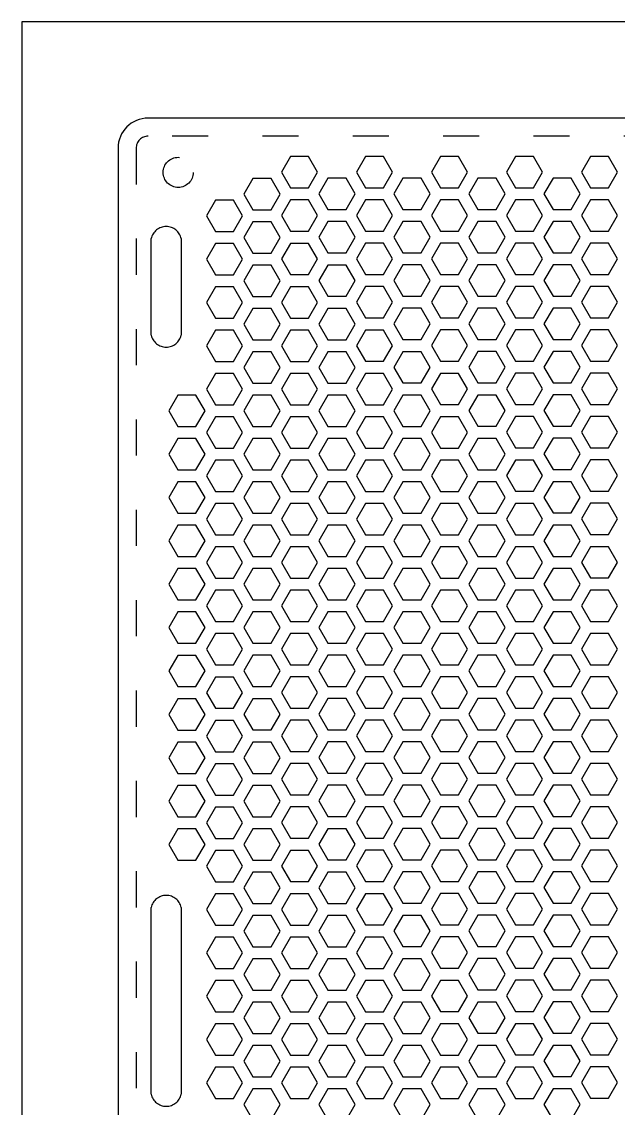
# Model space of a CAD drawing. Header units: millimetres. Extents: x 8 to 146, y 5 to 43.
# Drawn here: x 7.84 to 17.75, y 22.99 to 41.02 of the extents above; entities that cross this region are included whole.
import ezdxf

# ---------------------------------------------------------------- set-up
doc = ezdxf.new("R2010")
doc.units = ezdxf.units.MM
doc.header["$MEASUREMENT"] = 0
doc.linetypes.add('ACAD_ISO03W100', pattern=[30, 12, -18])
doc.layers.add('schita', color=2, linetype='Continuous')
doc.layers.add('spate', color=131, linetype='ACAD_ISO03W100')

msp = doc.modelspace()

# ---------------------------------------------------------------- linework, layer by layer
at = {"layer": 'schita', "ltscale": 0.05}
msp.add_lwpolyline([(28.04109, 5.01891), (28.04109, 41.01891), (7.84109, 41.01891), (7.84109, 5.01891)], close=True, dxfattribs=at)
msp.add_lwpolyline([(26.44109, 9.51891), (26.44109, 38.91891, 0.41421356), (25.94109, 39.41891), (9.94109, 39.41891, 0.41421356), (9.44109, 38.91891), (9.44109, 9.51891, 0.41421356), (9.94109, 9.01891), (25.94109, 9.01891, 0.41421356)], format="xyb", close=True, dxfattribs=at)
at = {"layer": 'spate', "ltscale": 0.05}
msp.add_lwpolyline([(26.14109, 9.51891), (26.14109, 38.91891, 0.41421356), (25.94109, 39.11891), (9.94109, 39.11891, 0.41421356), (9.74109, 38.91891), (9.74109, 9.51891, 0.41421356), (9.94109, 9.31891), (25.94109, 9.31891, 0.41421356)], format="xyb", close=True, dxfattribs=at)
for points in [[(12.30488, 38.2605), (12.60488, 38.2605), (12.75488, 38.52031), (12.60488, 38.78012), (12.30488, 38.78012), (12.15488, 38.52031)], [(13.55102, 38.26115), (13.85102, 38.26115), (14.00102, 38.52096), (13.85102, 38.78077), (13.55102, 38.78077), (13.40102, 38.52096)], [(14.79715, 38.2618), (15.09715, 38.2618), (15.24715, 38.52161), (15.09715, 38.78142), (14.79715, 38.78142), (14.64715, 38.52161)], [(16.04328, 38.26245), (16.34328, 38.26245), (16.49328, 38.52226), (16.34328, 38.78207), (16.04328, 38.78207), (15.89328, 38.52226)], [(17.28941, 38.2631), (17.58941, 38.2631), (17.73941, 38.52291), (17.58941, 38.78272), (17.28941, 38.78272), (17.13941, 38.52291)], [(11.68275, 37.89919), (11.98275, 37.89919), (12.13275, 38.15899), (11.98275, 38.4188), (11.68275, 38.4188), (11.53275, 38.15899)], [(12.92814, 37.90078), (13.22814, 37.90078), (13.37814, 38.16059), (13.22814, 38.4204), (12.92814, 38.4204), (12.77814, 38.16059)], [(14.17427, 37.90143), (14.47427, 37.90143), (14.62427, 38.16124), (14.47427, 38.42105), (14.17427, 38.42105), (14.02427, 38.16124)], [(15.4204, 37.90208), (15.7204, 37.90208), (15.8704, 38.16189), (15.7204, 38.4217), (15.4204, 38.4217), (15.2704, 38.16189)], [(16.66653, 37.90273), (16.96653, 37.90273), (17.11653, 38.16254), (16.96653, 38.42235), (16.66653, 38.42235), (16.51653, 38.16254)], [(11.0595, 37.53929), (11.3595, 37.53929), (11.5095, 37.7991), (11.3595, 38.05891), (11.0595, 38.05891), (10.9095, 37.7991)], [(12.30488, 37.54089), (12.60488, 37.54089), (12.75488, 37.80069), (12.60488, 38.0605), (12.30488, 38.0605), (12.15488, 37.80069)], [(13.55102, 37.54154), (13.85102, 37.54154), (14.00102, 37.80134), (13.85102, 38.06115), (13.55102, 38.06115), (13.40102, 37.80134)], [(14.79715, 37.54219), (15.09715, 37.54219), (15.24715, 37.80199), (15.09715, 38.0618), (14.79715, 38.0618), (14.64715, 37.80199)], [(16.04328, 37.54284), (16.34328, 37.54284), (16.49328, 37.80264), (16.34328, 38.06245), (16.04328, 38.06245), (15.89328, 37.80264)], [(17.28941, 37.54349), (17.58941, 37.54349), (17.73941, 37.80329), (17.58941, 38.0631), (17.28941, 38.0631), (17.13941, 37.80329)], [(11.68275, 37.17957), (11.98275, 37.17957), (12.13275, 37.43938), (11.98275, 37.69919), (11.68275, 37.69919), (11.53275, 37.43938)], [(12.92814, 37.18117), (13.22814, 37.18117), (13.37814, 37.44097), (13.22814, 37.70078), (12.92814, 37.70078), (12.77814, 37.44097)], [(14.17427, 37.18182), (14.47427, 37.18182), (14.62427, 37.44162), (14.47427, 37.70143), (14.17427, 37.70143), (14.02427, 37.44162)], [(15.4204, 37.18247), (15.7204, 37.18247), (15.8704, 37.44228), (15.7204, 37.70208), (15.4204, 37.70208), (15.2704, 37.44228)], [(16.66653, 37.18312), (16.96653, 37.18312), (17.11653, 37.44293), (16.96653, 37.70273), (16.66653, 37.70273), (16.51653, 37.44293)], [(11.0595, 36.81968), (11.3595, 36.81968), (11.5095, 37.07948), (11.3595, 37.33929), (11.0595, 37.33929), (10.9095, 37.07948)], [(12.30488, 36.82127), (12.60488, 36.82127), (12.75488, 37.08108), (12.60488, 37.34089), (12.30488, 37.34089), (12.15488, 37.08108)], [(13.55102, 36.82192), (13.85102, 36.82192), (14.00102, 37.08173), (13.85102, 37.34154), (13.55102, 37.34154), (13.40102, 37.08173)], [(14.79715, 36.82257), (15.09715, 36.82257), (15.24715, 37.08238), (15.09715, 37.34219), (14.79715, 37.34219), (14.64715, 37.08238)], [(16.04328, 36.82322), (16.34328, 36.82322), (16.49328, 37.08303), (16.34328, 37.34284), (16.04328, 37.34284), (15.89328, 37.08303)], [(17.28941, 36.82387), (17.58941, 36.82387), (17.73941, 37.08368), (17.58941, 37.34349), (17.28941, 37.34349), (17.13941, 37.08368)], [(11.68275, 36.45996), (11.98275, 36.45996), (12.13275, 36.71976), (11.98275, 36.97957), (11.68275, 36.97957), (11.53275, 36.71976)], [(12.92814, 36.46155), (13.22814, 36.46155), (13.37814, 36.72136), (13.22814, 36.98117), (12.92814, 36.98117), (12.77814, 36.72136)], [(14.17427, 36.4622), (14.47427, 36.4622), (14.62427, 36.72201), (14.47427, 36.98182), (14.17427, 36.98182), (14.02427, 36.72201)], [(15.4204, 36.46285), (15.7204, 36.46285), (15.8704, 36.72266), (15.7204, 36.98247), (15.4204, 36.98247), (15.2704, 36.72266)], [(16.66653, 36.4635), (16.96653, 36.4635), (17.11653, 36.72331), (16.96653, 36.98312), (16.66653, 36.98312), (16.51653, 36.72331)], [(11.0595, 36.10006), (11.3595, 36.10006), (11.5095, 36.35987), (11.3595, 36.61968), (11.0595, 36.61968), (10.9095, 36.35987)], [(12.30488, 36.10166), (12.60488, 36.10166), (12.75488, 36.36146), (12.60488, 36.62127), (12.30488, 36.62127), (12.15488, 36.36146)], [(13.55102, 36.10231), (13.85102, 36.10231), (14.00102, 36.36211), (13.85102, 36.62192), (13.55102, 36.62192), (13.40102, 36.36211)], [(14.79715, 36.10296), (15.09715, 36.10296), (15.24715, 36.36276), (15.09715, 36.62257), (14.79715, 36.62257), (14.64715, 36.36276)], [(16.04328, 36.10361), (16.34328, 36.10361), (16.49328, 36.36341), (16.34328, 36.62322), (16.04328, 36.62322), (15.89328, 36.36341)], [(17.28941, 36.10426), (17.58941, 36.10426), (17.73941, 36.36406), (17.58941, 36.62387), (17.28941, 36.62387), (17.13941, 36.36406)], [(11.68275, 35.74034), (11.98275, 35.74034), (12.13275, 36.00015), (11.98275, 36.25996), (11.68275, 36.25996), (11.53275, 36.00015)], [(12.92814, 35.74194), (13.22814, 35.74194), (13.37814, 36.00174), (13.22814, 36.26155), (12.92814, 36.26155), (12.77814, 36.00174)], [(14.17427, 35.74259), (14.47427, 35.74259), (14.62427, 36.00239), (14.47427, 36.2622), (14.17427, 36.2622), (14.02427, 36.00239)], [(15.4204, 35.74324), (15.7204, 35.74324), (15.8704, 36.00304), (15.7204, 36.26285), (15.4204, 36.26285), (15.2704, 36.00304)], [(16.66653, 35.74389), (16.96653, 35.74389), (17.11653, 36.0037), (16.96653, 36.2635), (16.66653, 36.2635), (16.51653, 36.0037)], [(11.0595, 35.38044), (11.3595, 35.38044), (11.5095, 35.64025), (11.3595, 35.90006), (11.0595, 35.90006), (10.9095, 35.64025)], [(12.30488, 35.38204), (12.60488, 35.38204), (12.75488, 35.64185), (12.60488, 35.90166), (12.30488, 35.90166), (12.15488, 35.64185)], [(13.55102, 35.38269), (13.85102, 35.38269), (14.00102, 35.6425), (13.85102, 35.90231), (13.55102, 35.90231), (13.40102, 35.6425)], [(14.79715, 35.38334), (15.09715, 35.38334), (15.24715, 35.64315), (15.09715, 35.90296), (14.79715, 35.90296), (14.64715, 35.64315)], [(16.04328, 35.38399), (16.34328, 35.38399), (16.49328, 35.6438), (16.34328, 35.90361), (16.04328, 35.90361), (15.89328, 35.6438)], [(17.28941, 35.38464), (17.58941, 35.38464), (17.73941, 35.64445), (17.58941, 35.90426), (17.28941, 35.90426), (17.13941, 35.64445)], [(11.68275, 35.02073), (11.98275, 35.02073), (12.13275, 35.28053), (11.98275, 35.54034), (11.68275, 35.54034), (11.53275, 35.28053)], [(12.92814, 35.02232), (13.22814, 35.02232), (13.37814, 35.28213), (13.22814, 35.54194), (12.92814, 35.54194), (12.77814, 35.28213)], [(14.17427, 35.02297), (14.47427, 35.02297), (14.62427, 35.28278), (14.47427, 35.54259), (14.17427, 35.54259), (14.02427, 35.28278)], [(15.4204, 35.02362), (15.7204, 35.02362), (15.8704, 35.28343), (15.7204, 35.54324), (15.4204, 35.54324), (15.2704, 35.28343)], [(16.66653, 35.02427), (16.96653, 35.02427), (17.11653, 35.28408), (16.96653, 35.54389), (16.66653, 35.54389), (16.51653, 35.28408)], [(11.0595, 34.66083), (11.3595, 34.66083), (11.5095, 34.92064), (11.3595, 35.18044), (11.0595, 35.18044), (10.9095, 34.92064)], [(12.30488, 34.66242), (12.60488, 34.66242), (12.75488, 34.92223), (12.60488, 35.18204), (12.30488, 35.18204), (12.15488, 34.92223)], [(13.55102, 34.66308), (13.85102, 34.66308), (14.00102, 34.92288), (13.85102, 35.18269), (13.55102, 35.18269), (13.40102, 34.92288)], [(14.79715, 34.66373), (15.09715, 34.66373), (15.24715, 34.92353), (15.09715, 35.18334), (14.79715, 35.18334), (14.64715, 34.92353)], [(16.04328, 34.66438), (16.34328, 34.66438), (16.49328, 34.92418), (16.34328, 35.18399), (16.04328, 35.18399), (15.89328, 34.92418)], [(17.28941, 34.66503), (17.58941, 34.66503), (17.73941, 34.92483), (17.58941, 35.18464), (17.28941, 35.18464), (17.13941, 34.92483)], [(10.43625, 34.30093), (10.73625, 34.30093), (10.88625, 34.56074), (10.73625, 34.82055), (10.43625, 34.82055), (10.28625, 34.56074)], [(11.68275, 34.30111), (11.98275, 34.30111), (12.13275, 34.56092), (11.98275, 34.82073), (11.68275, 34.82073), (11.53275, 34.56092)], [(12.92814, 34.30271), (13.22814, 34.30271), (13.37814, 34.56251), (13.22814, 34.82232), (12.92814, 34.82232), (12.77814, 34.56251)], [(14.17427, 34.30336), (14.47427, 34.30336), (14.62427, 34.56316), (14.47427, 34.82297), (14.17427, 34.82297), (14.02427, 34.56316)], [(15.4204, 34.30401), (15.7204, 34.30401), (15.8704, 34.56381), (15.7204, 34.82362), (15.4204, 34.82362), (15.2704, 34.56381)], [(16.66653, 34.30466), (16.96653, 34.30466), (17.11653, 34.56446), (16.96653, 34.82427), (16.66653, 34.82427), (16.51653, 34.56446)], [(11.0595, 33.94121), (11.3595, 33.94121), (11.5095, 34.20102), (11.3595, 34.46083), (11.0595, 34.46083), (10.9095, 34.20102)], [(12.30488, 33.94281), (12.60488, 33.94281), (12.75488, 34.20262), (12.60488, 34.46242), (12.30488, 34.46242), (12.15488, 34.20262)], [(13.55102, 33.94346), (13.85102, 33.94346), (14.00102, 34.20327), (13.85102, 34.46308), (13.55102, 34.46308), (13.40102, 34.20327)], [(14.79715, 33.94411), (15.09715, 33.94411), (15.24715, 34.20392), (15.09715, 34.46373), (14.79715, 34.46373), (14.64715, 34.20392)], [(16.04328, 33.94476), (16.34328, 33.94476), (16.49328, 34.20457), (16.34328, 34.46438), (16.04328, 34.46438), (15.89328, 34.20457)], [(17.28941, 33.94541), (17.58941, 33.94541), (17.73941, 34.20522), (17.58941, 34.46503), (17.28941, 34.46503), (17.13941, 34.20522)], [(10.43625, 33.58132), (10.73625, 33.58132), (10.88625, 33.84113), (10.73625, 34.10093), (10.43625, 34.10093), (10.28625, 33.84113)], [(11.68275, 33.5815), (11.98275, 33.5815), (12.13275, 33.8413), (11.98275, 34.10111), (11.68275, 34.10111), (11.53275, 33.8413)], [(12.92814, 33.58309), (13.22814, 33.58309), (13.37814, 33.8429), (13.22814, 34.10271), (12.92814, 34.10271), (12.77814, 33.8429)], [(14.17427, 33.58374), (14.47427, 33.58374), (14.62427, 33.84355), (14.47427, 34.10336), (14.17427, 34.10336), (14.02427, 33.84355)], [(15.4204, 33.58439), (15.7204, 33.58439), (15.8704, 33.8442), (15.7204, 34.10401), (15.4204, 34.10401), (15.2704, 33.8442)], [(16.66653, 33.58504), (16.96653, 33.58504), (17.11653, 33.84485), (16.96653, 34.10466), (16.66653, 34.10466), (16.51653, 33.84485)], [(11.0595, 33.2216), (11.3595, 33.2216), (11.5095, 33.48141), (11.3595, 33.74121), (11.0595, 33.74121), (10.9095, 33.48141)], [(12.30488, 33.22319), (12.60488, 33.22319), (12.75488, 33.483), (12.60488, 33.74281), (12.30488, 33.74281), (12.15488, 33.483)], [(13.55102, 33.22384), (13.85102, 33.22384), (14.00102, 33.48365), (13.85102, 33.74346), (13.55102, 33.74346), (13.40102, 33.48365)], [(14.79715, 33.22449), (15.09715, 33.22449), (15.24715, 33.4843), (15.09715, 33.74411), (14.79715, 33.74411), (14.64715, 33.4843)], [(16.04328, 33.22515), (16.34328, 33.22515), (16.49328, 33.48495), (16.34328, 33.74476), (16.04328, 33.74476), (15.89328, 33.48495)], [(17.28941, 33.2258), (17.58941, 33.2258), (17.73941, 33.4856), (17.58941, 33.74541), (17.28941, 33.74541), (17.13941, 33.4856)], [(10.43625, 32.8617), (10.73625, 32.8617), (10.88625, 33.12151), (10.73625, 33.38132), (10.43625, 33.38132), (10.28625, 33.12151)], [(11.68275, 32.86188), (11.98275, 32.86188), (12.13275, 33.12169), (11.98275, 33.3815), (11.68275, 33.3815), (11.53275, 33.12169)], [(12.92814, 32.86348), (13.22814, 32.86348), (13.37814, 33.12328), (13.22814, 33.38309), (12.92814, 33.38309), (12.77814, 33.12328)], [(14.17427, 32.86413), (14.47427, 32.86413), (14.62427, 33.12393), (14.47427, 33.38374), (14.17427, 33.38374), (14.02427, 33.12393)], [(15.4204, 32.86478), (15.7204, 32.86478), (15.8704, 33.12458), (15.7204, 33.38439), (15.4204, 33.38439), (15.2704, 33.12458)], [(16.66653, 32.86543), (16.96653, 32.86543), (17.11653, 33.12523), (16.96653, 33.38504), (16.66653, 33.38504), (16.51653, 33.12523)], [(11.0595, 32.50198), (11.3595, 32.50198), (11.5095, 32.76179), (11.3595, 33.0216), (11.0595, 33.0216), (10.9095, 32.76179)], [(12.30488, 32.50358), (12.60488, 32.50358), (12.75488, 32.76339), (12.60488, 33.02319), (12.30488, 33.02319), (12.15488, 32.76339)], [(13.55102, 32.50423), (13.85102, 32.50423), (14.00102, 32.76404), (13.85102, 33.02384), (13.55102, 33.02384), (13.40102, 32.76404)], [(14.79715, 32.50488), (15.09715, 32.50488), (15.24715, 32.76469), (15.09715, 33.02449), (14.79715, 33.02449), (14.64715, 32.76469)], [(16.04328, 32.50553), (16.34328, 32.50553), (16.49328, 32.76534), (16.34328, 33.02515), (16.04328, 33.02515), (15.89328, 32.76534)], [(17.28941, 32.50618), (17.58941, 32.50618), (17.73941, 32.76599), (17.58941, 33.0258), (17.28941, 33.0258), (17.13941, 32.76599)], [(10.43625, 32.14209), (10.73625, 32.14209), (10.88625, 32.40189), (10.73625, 32.6617), (10.43625, 32.6617), (10.28625, 32.40189)], [(11.68275, 32.14226), (11.98275, 32.14226), (12.13275, 32.40207), (11.98275, 32.66188), (11.68275, 32.66188), (11.53275, 32.40207)], [(12.92814, 32.14386), (13.22814, 32.14386), (13.37814, 32.40367), (13.22814, 32.66348), (12.92814, 32.66348), (12.77814, 32.40367)], [(14.17427, 32.14451), (14.47427, 32.14451), (14.62427, 32.40432), (14.47427, 32.66413), (14.17427, 32.66413), (14.02427, 32.40432)], [(15.4204, 32.14516), (15.7204, 32.14516), (15.8704, 32.40497), (15.7204, 32.66478), (15.4204, 32.66478), (15.2704, 32.40497)], [(16.66653, 32.14581), (16.96653, 32.14581), (17.11653, 32.40562), (16.96653, 32.66543), (16.66653, 32.66543), (16.51653, 32.40562)], [(11.0595, 31.78237), (11.3595, 31.78237), (11.5095, 32.04218), (11.3595, 32.30198), (11.0595, 32.30198), (10.9095, 32.04218)], [(12.30488, 31.78396), (12.60488, 31.78396), (12.75488, 32.04377), (12.60488, 32.30358), (12.30488, 32.30358), (12.15488, 32.04377)], [(13.55102, 31.78461), (13.85102, 31.78461), (14.00102, 32.04442), (13.85102, 32.30423), (13.55102, 32.30423), (13.40102, 32.04442)], [(14.79715, 31.78526), (15.09715, 31.78526), (15.24715, 32.04507), (15.09715, 32.30488), (14.79715, 32.30488), (14.64715, 32.04507)], [(16.04328, 31.78591), (16.34328, 31.78591), (16.49328, 32.04572), (16.34328, 32.30553), (16.04328, 32.30553), (15.89328, 32.04572)], [(17.28941, 31.78657), (17.58941, 31.78657), (17.73941, 32.04637), (17.58941, 32.30618), (17.28941, 32.30618), (17.13941, 32.04637)], [(10.43625, 31.42247), (10.73625, 31.42247), (10.88625, 31.68228), (10.73625, 31.94209), (10.43625, 31.94209), (10.28625, 31.68228)], [(11.68275, 31.42265), (11.98275, 31.42265), (12.13275, 31.68246), (11.98275, 31.94226), (11.68275, 31.94226), (11.53275, 31.68246)], [(12.92814, 31.42425), (13.22814, 31.42425), (13.37814, 31.68405), (13.22814, 31.94386), (12.92814, 31.94386), (12.77814, 31.68405)], [(14.17427, 31.4249), (14.47427, 31.4249), (14.62427, 31.6847), (14.47427, 31.94451), (14.17427, 31.94451), (14.02427, 31.6847)], [(15.4204, 31.42555), (15.7204, 31.42555), (15.8704, 31.68535), (15.7204, 31.94516), (15.4204, 31.94516), (15.2704, 31.68535)], [(16.66653, 31.4262), (16.96653, 31.4262), (17.11653, 31.686), (16.96653, 31.94581), (16.66653, 31.94581), (16.51653, 31.686)], [(11.0595, 31.06275), (11.3595, 31.06275), (11.5095, 31.32256), (11.3595, 31.58237), (11.0595, 31.58237), (10.9095, 31.32256)], [(12.30488, 31.06435), (12.60488, 31.06435), (12.75488, 31.32416), (12.60488, 31.58396), (12.30488, 31.58396), (12.15488, 31.32416)], [(13.55102, 31.065), (13.85102, 31.065), (14.00102, 31.32481), (13.85102, 31.58461), (13.55102, 31.58461), (13.40102, 31.32481)], [(14.79715, 31.06565), (15.09715, 31.06565), (15.24715, 31.32546), (15.09715, 31.58526), (14.79715, 31.58526), (14.64715, 31.32546)], [(16.04328, 31.0663), (16.34328, 31.0663), (16.49328, 31.32611), (16.34328, 31.58591), (16.04328, 31.58591), (15.89328, 31.32611)], [(17.28941, 31.06695), (17.58941, 31.06695), (17.73941, 31.32676), (17.58941, 31.58657), (17.28941, 31.58657), (17.13941, 31.32676)], [(10.43625, 30.70286), (10.73625, 30.70286), (10.88625, 30.96266), (10.73625, 31.22247), (10.43625, 31.22247), (10.28625, 30.96266)], [(11.68275, 30.70303), (11.98275, 30.70303), (12.13275, 30.96284), (11.98275, 31.22265), (11.68275, 31.22265), (11.53275, 30.96284)], [(12.92814, 30.70463), (13.22814, 30.70463), (13.37814, 30.96444), (13.22814, 31.22425), (12.92814, 31.22425), (12.77814, 30.96444)], [(14.17427, 30.70528), (14.47427, 30.70528), (14.62427, 30.96509), (14.47427, 31.2249), (14.17427, 31.2249), (14.02427, 30.96509)], [(15.4204, 30.70593), (15.7204, 30.70593), (15.8704, 30.96574), (15.7204, 31.22555), (15.4204, 31.22555), (15.2704, 30.96574)], [(16.66653, 30.70658), (16.96653, 30.70658), (17.11653, 30.96639), (16.96653, 31.2262), (16.66653, 31.2262), (16.51653, 30.96639)], [(11.0595, 30.34314), (11.3595, 30.34314), (11.5095, 30.60295), (11.3595, 30.86275), (11.0595, 30.86275), (10.9095, 30.60295)], [(12.30488, 30.34473), (12.60488, 30.34473), (12.75488, 30.60454), (12.60488, 30.86435), (12.30488, 30.86435), (12.15488, 30.60454)], [(13.55102, 30.34538), (13.85102, 30.34538), (14.00102, 30.60519), (13.85102, 30.865), (13.55102, 30.865), (13.40102, 30.60519)], [(14.79715, 30.34603), (15.09715, 30.34603), (15.24715, 30.60584), (15.09715, 30.86565), (14.79715, 30.86565), (14.64715, 30.60584)], [(16.04328, 30.34668), (16.34328, 30.34668), (16.49328, 30.60649), (16.34328, 30.8663), (16.04328, 30.8663), (15.89328, 30.60649)], [(17.28941, 30.34733), (17.58941, 30.34733), (17.73941, 30.60714), (17.58941, 30.86695), (17.28941, 30.86695), (17.13941, 30.60714)], [(10.43625, 29.98324), (10.73625, 29.98324), (10.88625, 30.24305), (10.73625, 30.50286), (10.43625, 30.50286), (10.28625, 30.24305)], [(11.68275, 29.98342), (11.98275, 29.98342), (12.13275, 30.24323), (11.98275, 30.50303), (11.68275, 30.50303), (11.53275, 30.24323)], [(12.92814, 29.98501), (13.22814, 29.98501), (13.37814, 30.24482), (13.22814, 30.50463), (12.92814, 30.50463), (12.77814, 30.24482)], [(14.17427, 29.98566), (14.47427, 29.98566), (14.62427, 30.24547), (14.47427, 30.50528), (14.17427, 30.50528), (14.02427, 30.24547)], [(15.4204, 29.98632), (15.7204, 29.98632), (15.8704, 30.24612), (15.7204, 30.50593), (15.4204, 30.50593), (15.2704, 30.24612)], [(16.66653, 29.98697), (16.96653, 29.98697), (17.11653, 30.24677), (16.96653, 30.50658), (16.66653, 30.50658), (16.51653, 30.24677)], [(11.0595, 29.62352), (11.3595, 29.62352), (11.5095, 29.88333), (11.3595, 30.14314), (11.0595, 30.14314), (10.9095, 29.88333)], [(12.30488, 29.62512), (12.60488, 29.62512), (12.75488, 29.88493), (12.60488, 30.14473), (12.30488, 30.14473), (12.15488, 29.88493)], [(13.55102, 29.62577), (13.85102, 29.62577), (14.00102, 29.88558), (13.85102, 30.14538), (13.55102, 30.14538), (13.40102, 29.88558)], [(14.79715, 29.62642), (15.09715, 29.62642), (15.24715, 29.88623), (15.09715, 30.14603), (14.79715, 30.14603), (14.64715, 29.88623)], [(16.04328, 29.62707), (16.34328, 29.62707), (16.49328, 29.88688), (16.34328, 30.14668), (16.04328, 30.14668), (15.89328, 29.88688)], [(17.28941, 29.62772), (17.58941, 29.62772), (17.73941, 29.88753), (17.58941, 30.14733), (17.28941, 30.14733), (17.13941, 29.88753)], [(10.43625, 29.26363), (10.73625, 29.26363), (10.88625, 29.52343), (10.73625, 29.78324), (10.43625, 29.78324), (10.28625, 29.52343)], [(11.68275, 29.2638), (11.98275, 29.2638), (12.13275, 29.52361), (11.98275, 29.78342), (11.68275, 29.78342), (11.53275, 29.52361)], [(12.92814, 29.2654), (13.22814, 29.2654), (13.37814, 29.52521), (13.22814, 29.78501), (12.92814, 29.78501), (12.77814, 29.52521)], [(14.17427, 29.26605), (14.47427, 29.26605), (14.62427, 29.52586), (14.47427, 29.78566), (14.17427, 29.78566), (14.02427, 29.52586)], [(15.4204, 29.2667), (15.7204, 29.2667), (15.8704, 29.52651), (15.7204, 29.78632), (15.4204, 29.78632), (15.2704, 29.52651)], [(16.66653, 29.26735), (16.96653, 29.26735), (17.11653, 29.52716), (16.96653, 29.78697), (16.66653, 29.78697), (16.51653, 29.52716)], [(11.0595, 28.90391), (11.3595, 28.90391), (11.5095, 29.16372), (11.3595, 29.42352), (11.0595, 29.42352), (10.9095, 29.16372)], [(12.30488, 28.9055), (12.60488, 28.9055), (12.75488, 29.16531), (12.60488, 29.42512), (12.30488, 29.42512), (12.15488, 29.16531)], [(13.55102, 28.90615), (13.85102, 28.90615), (14.00102, 29.16596), (13.85102, 29.42577), (13.55102, 29.42577), (13.40102, 29.16596)], [(14.79715, 28.9068), (15.09715, 28.9068), (15.24715, 29.16661), (15.09715, 29.42642), (14.79715, 29.42642), (14.64715, 29.16661)], [(16.04328, 28.90745), (16.34328, 28.90745), (16.49328, 29.16726), (16.34328, 29.42707), (16.04328, 29.42707), (15.89328, 29.16726)], [(17.28941, 28.9081), (17.58941, 28.9081), (17.73941, 29.16791), (17.58941, 29.42772), (17.28941, 29.42772), (17.13941, 29.16791)], [(10.43625, 28.54401), (10.73625, 28.54401), (10.88625, 28.80382), (10.73625, 29.06363), (10.43625, 29.06363), (10.28625, 28.80382)], [(11.68275, 28.54419), (11.98275, 28.54419), (12.13275, 28.804), (11.98275, 29.0638), (11.68275, 29.0638), (11.53275, 28.804)], [(12.92814, 28.54578), (13.22814, 28.54578), (13.37814, 28.80559), (13.22814, 29.0654), (12.92814, 29.0654), (12.77814, 28.80559)], [(14.17427, 28.54643), (14.47427, 28.54643), (14.62427, 28.80624), (14.47427, 29.06605), (14.17427, 29.06605), (14.02427, 28.80624)], [(15.4204, 28.54708), (15.7204, 28.54708), (15.8704, 28.80689), (15.7204, 29.0667), (15.4204, 29.0667), (15.2704, 28.80689)], [(16.66653, 28.54774), (16.96653, 28.54774), (17.11653, 28.80754), (16.96653, 29.06735), (16.66653, 29.06735), (16.51653, 28.80754)], [(11.0595, 28.18429), (11.3595, 28.18429), (11.5095, 28.4441), (11.3595, 28.70391), (11.0595, 28.70391), (10.9095, 28.4441)], [(12.30488, 28.18589), (12.60488, 28.18589), (12.75488, 28.4457), (12.60488, 28.7055), (12.30488, 28.7055), (12.15488, 28.4457)], [(13.55102, 28.18654), (13.85102, 28.18654), (14.00102, 28.44635), (13.85102, 28.70615), (13.55102, 28.70615), (13.40102, 28.44635)], [(14.79715, 28.18719), (15.09715, 28.18719), (15.24715, 28.447), (15.09715, 28.7068), (14.79715, 28.7068), (14.64715, 28.447)], [(16.04328, 28.18784), (16.34328, 28.18784), (16.49328, 28.44765), (16.34328, 28.70745), (16.04328, 28.70745), (15.89328, 28.44765)], [(17.28941, 28.18849), (17.58941, 28.18849), (17.73941, 28.4483), (17.58941, 28.7081), (17.28941, 28.7081), (17.13941, 28.4483)], [(10.43625, 27.8244), (10.73625, 27.8244), (10.88625, 28.0842), (10.73625, 28.34401), (10.43625, 28.34401), (10.28625, 28.0842)], [(11.68275, 27.82457), (11.98275, 27.82457), (12.13275, 28.08438), (11.98275, 28.34419), (11.68275, 28.34419), (11.53275, 28.08438)], [(12.92814, 27.82617), (13.22814, 27.82617), (13.37814, 28.08598), (13.22814, 28.34578), (12.92814, 28.34578), (12.77814, 28.08598)], [(14.17427, 27.82682), (14.47427, 27.82682), (14.62427, 28.08663), (14.47427, 28.34643), (14.17427, 28.34643), (14.02427, 28.08663)], [(15.4204, 27.82747), (15.7204, 27.82747), (15.8704, 28.08728), (15.7204, 28.34708), (15.4204, 28.34708), (15.2704, 28.08728)], [(16.66653, 27.82812), (16.96653, 27.82812), (17.11653, 28.08793), (16.96653, 28.34774), (16.66653, 28.34774), (16.51653, 28.08793)], [(11.0595, 27.46468), (11.3595, 27.46468), (11.5095, 27.72448), (11.3595, 27.98429), (11.0595, 27.98429), (10.9095, 27.72448)], [(12.30488, 27.46627), (12.60488, 27.46627), (12.75488, 27.72608), (12.60488, 27.98589), (12.30488, 27.98589), (12.15488, 27.72608)], [(13.55102, 27.46692), (13.85102, 27.46692), (14.00102, 27.72673), (13.85102, 27.98654), (13.55102, 27.98654), (13.40102, 27.72673)], [(14.79715, 27.46757), (15.09715, 27.46757), (15.24715, 27.72738), (15.09715, 27.98719), (14.79715, 27.98719), (14.64715, 27.72738)], [(16.04328, 27.46822), (16.34328, 27.46822), (16.49328, 27.72803), (16.34328, 27.98784), (16.04328, 27.98784), (15.89328, 27.72803)], [(17.28941, 27.46887), (17.58941, 27.46887), (17.73941, 27.72868), (17.58941, 27.98849), (17.28941, 27.98849), (17.13941, 27.72868)], [(10.43625, 27.10478), (10.73625, 27.10478), (10.88625, 27.36459), (10.73625, 27.6244), (10.43625, 27.6244), (10.28625, 27.36459)], [(11.68275, 27.10496), (11.98275, 27.10496), (12.13275, 27.36477), (11.98275, 27.62457), (11.68275, 27.62457), (11.53275, 27.36477)], [(12.92814, 27.10655), (13.22814, 27.10655), (13.37814, 27.36636), (13.22814, 27.62617), (12.92814, 27.62617), (12.77814, 27.36636)], [(14.17427, 27.1072), (14.47427, 27.1072), (14.62427, 27.36701), (14.47427, 27.62682), (14.17427, 27.62682), (14.02427, 27.36701)], [(15.4204, 27.10785), (15.7204, 27.10785), (15.8704, 27.36766), (15.7204, 27.62747), (15.4204, 27.62747), (15.2704, 27.36766)], [(16.66653, 27.1085), (16.96653, 27.1085), (17.11653, 27.36831), (16.96653, 27.62812), (16.66653, 27.62812), (16.51653, 27.36831)], [(11.0595, 26.74506), (11.3595, 26.74506), (11.5095, 27.00487), (11.3595, 27.26468), (11.0595, 27.26468), (10.9095, 27.00487)], [(12.30488, 26.74666), (12.60488, 26.74666), (12.75488, 27.00646), (12.60488, 27.26627), (12.30488, 27.26627), (12.15488, 27.00646)], [(13.55102, 26.74731), (13.85102, 26.74731), (14.00102, 27.00712), (13.85102, 27.26692), (13.55102, 27.26692), (13.40102, 27.00712)], [(14.79715, 26.74796), (15.09715, 26.74796), (15.24715, 27.00777), (15.09715, 27.26757), (14.79715, 27.26757), (14.64715, 27.00777)], [(16.04328, 26.74861), (16.34328, 26.74861), (16.49328, 27.00842), (16.34328, 27.26822), (16.04328, 27.26822), (15.89328, 27.00842)], [(17.28941, 26.74926), (17.58941, 26.74926), (17.73941, 27.00907), (17.58941, 27.26887), (17.28941, 27.26887), (17.13941, 27.00907)], [(11.68275, 26.38534), (11.98275, 26.38534), (12.13275, 26.64515), (11.98275, 26.90496), (11.68275, 26.90496), (11.53275, 26.64515)], [(12.92814, 26.38694), (13.22814, 26.38694), (13.37814, 26.64675), (13.22814, 26.90655), (12.92814, 26.90655), (12.77814, 26.64675)], [(14.17427, 26.38759), (14.47427, 26.38759), (14.62427, 26.6474), (14.47427, 26.9072), (14.17427, 26.9072), (14.02427, 26.6474)], [(15.4204, 26.38824), (15.7204, 26.38824), (15.8704, 26.64805), (15.7204, 26.90785), (15.4204, 26.90785), (15.2704, 26.64805)], [(16.66653, 26.38889), (16.96653, 26.38889), (17.11653, 26.6487), (16.96653, 26.9085), (16.66653, 26.9085), (16.51653, 26.6487)], [(11.0595, 26.02545), (11.3595, 26.02545), (11.5095, 26.28525), (11.3595, 26.54506), (11.0595, 26.54506), (10.9095, 26.28525)], [(12.30488, 26.02704), (12.60488, 26.02704), (12.75488, 26.28685), (12.60488, 26.54666), (12.30488, 26.54666), (12.15488, 26.28685)], [(13.55102, 26.02769), (13.85102, 26.02769), (14.00102, 26.2875), (13.85102, 26.54731), (13.55102, 26.54731), (13.40102, 26.2875)], [(14.79715, 26.02834), (15.09715, 26.02834), (15.24715, 26.28815), (15.09715, 26.54796), (14.79715, 26.54796), (14.64715, 26.28815)], [(16.04328, 26.02899), (16.34328, 26.02899), (16.49328, 26.2888), (16.34328, 26.54861), (16.04328, 26.54861), (15.89328, 26.2888)], [(17.28941, 26.02964), (17.58941, 26.02964), (17.73941, 26.28945), (17.58941, 26.54926), (17.28941, 26.54926), (17.13941, 26.28945)], [(11.68275, 25.66573), (11.98275, 25.66573), (12.13275, 25.92554), (11.98275, 26.18534), (11.68275, 26.18534), (11.53275, 25.92554)], [(12.92814, 25.66732), (13.22814, 25.66732), (13.37814, 25.92713), (13.22814, 26.18694), (12.92814, 26.18694), (12.77814, 25.92713)], [(14.17427, 25.66797), (14.47427, 25.66797), (14.62427, 25.92778), (14.47427, 26.18759), (14.17427, 26.18759), (14.02427, 25.92778)], [(15.4204, 25.66862), (15.7204, 25.66862), (15.8704, 25.92843), (15.7204, 26.18824), (15.4204, 26.18824), (15.2704, 25.92843)], [(16.66653, 25.66927), (16.96653, 25.66927), (17.11653, 25.92908), (16.96653, 26.18889), (16.66653, 26.18889), (16.51653, 25.92908)], [(11.0595, 25.30583), (11.3595, 25.30583), (11.5095, 25.56564), (11.3595, 25.82545), (11.0595, 25.82545), (10.9095, 25.56564)], [(12.30488, 25.30743), (12.60488, 25.30743), (12.75488, 25.56723), (12.60488, 25.82704), (12.30488, 25.82704), (12.15488, 25.56723)], [(13.55102, 25.30808), (13.85102, 25.30808), (14.00102, 25.56788), (13.85102, 25.82769), (13.55102, 25.82769), (13.40102, 25.56788)], [(14.79715, 25.30873), (15.09715, 25.30873), (15.24715, 25.56853), (15.09715, 25.82834), (14.79715, 25.82834), (14.64715, 25.56853)], [(16.04328, 25.30938), (16.34328, 25.30938), (16.49328, 25.56919), (16.34328, 25.82899), (16.04328, 25.82899), (15.89328, 25.56919)], [(17.28941, 25.31003), (17.58941, 25.31003), (17.73941, 25.56984), (17.58941, 25.82964), (17.28941, 25.82964), (17.13941, 25.56984)], [(11.68275, 24.94611), (11.98275, 24.94611), (12.13275, 25.20592), (11.98275, 25.46573), (11.68275, 25.46573), (11.53275, 25.20592)], [(12.92814, 24.94771), (13.22814, 24.94771), (13.37814, 25.20752), (13.22814, 25.46732), (12.92814, 25.46732), (12.77814, 25.20752)], [(14.17427, 24.94836), (14.47427, 24.94836), (14.62427, 25.20817), (14.47427, 25.46797), (14.17427, 25.46797), (14.02427, 25.20817)], [(15.4204, 24.94901), (15.7204, 24.94901), (15.8704, 25.20882), (15.7204, 25.46862), (15.4204, 25.46862), (15.2704, 25.20882)], [(16.66653, 24.94966), (16.96653, 24.94966), (17.11653, 25.20947), (16.96653, 25.46927), (16.66653, 25.46927), (16.51653, 25.20947)], [(11.0595, 24.58622), (11.3595, 24.58622), (11.5095, 24.84602), (11.3595, 25.10583), (11.0595, 25.10583), (10.9095, 24.84602)], [(12.30488, 24.58781), (12.60488, 24.58781), (12.75488, 24.84762), (12.60488, 25.10743), (12.30488, 25.10743), (12.15488, 24.84762)], [(13.55102, 24.58846), (13.85102, 24.58846), (14.00102, 24.84827), (13.85102, 25.10808), (13.55102, 25.10808), (13.40102, 24.84827)], [(14.79715, 24.58911), (15.09715, 24.58911), (15.24715, 24.84892), (15.09715, 25.10873), (14.79715, 25.10873), (14.64715, 24.84892)], [(16.04328, 24.58976), (16.34328, 24.58976), (16.49328, 24.84957), (16.34328, 25.10938), (16.04328, 25.10938), (15.89328, 24.84957)], [(17.28941, 24.59041), (17.58941, 24.59041), (17.73941, 24.85022), (17.58941, 25.11003), (17.28941, 25.11003), (17.13941, 24.85022)], [(11.68275, 24.2265), (11.98275, 24.2265), (12.13275, 24.4863), (11.98275, 24.74611), (11.68275, 24.74611), (11.53275, 24.4863)], [(12.92814, 24.22809), (13.22814, 24.22809), (13.37814, 24.4879), (13.22814, 24.74771), (12.92814, 24.74771), (12.77814, 24.4879)], [(14.17427, 24.22874), (14.47427, 24.22874), (14.62427, 24.48855), (14.47427, 24.74836), (14.17427, 24.74836), (14.02427, 24.48855)], [(15.4204, 24.22939), (15.7204, 24.22939), (15.8704, 24.4892), (15.7204, 24.74901), (15.4204, 24.74901), (15.2704, 24.4892)], [(16.66653, 24.23004), (16.96653, 24.23004), (17.11653, 24.48985), (16.96653, 24.74966), (16.66653, 24.74966), (16.51653, 24.48985)], [(11.0595, 23.8666), (11.3595, 23.8666), (11.5095, 24.12641), (11.3595, 24.38622), (11.0595, 24.38622), (10.9095, 24.12641)], [(12.30488, 23.8682), (12.60488, 23.8682), (12.75488, 24.128), (12.60488, 24.38781), (12.30488, 24.38781), (12.15488, 24.128)], [(13.55102, 23.86885), (13.85102, 23.86885), (14.00102, 24.12865), (13.85102, 24.38846), (13.55102, 24.38846), (13.40102, 24.12865)], [(14.79715, 23.8695), (15.09715, 23.8695), (15.24715, 24.1293), (15.09715, 24.38911), (14.79715, 24.38911), (14.64715, 24.1293)], [(16.04328, 23.87015), (16.34328, 23.87015), (16.49328, 24.12995), (16.34328, 24.38976), (16.04328, 24.38976), (15.89328, 24.12995)], [(17.28941, 23.8708), (17.58941, 23.8708), (17.73941, 24.13061), (17.58941, 24.39041), (17.28941, 24.39041), (17.13941, 24.13061)], [(11.68275, 23.50688), (11.98275, 23.50688), (12.13275, 23.76669), (11.98275, 24.0265), (11.68275, 24.0265), (11.53275, 23.76669)], [(12.92814, 23.50848), (13.22814, 23.50848), (13.37814, 23.76829), (13.22814, 24.02809), (12.92814, 24.02809), (12.77814, 23.76829)], [(14.17427, 23.50913), (14.47427, 23.50913), (14.62427, 23.76894), (14.47427, 24.02874), (14.17427, 24.02874), (14.02427, 23.76894)], [(15.4204, 23.50978), (15.7204, 23.50978), (15.8704, 23.76959), (15.7204, 24.02939), (15.4204, 24.02939), (15.2704, 23.76959)], [(16.66653, 23.51043), (16.96653, 23.51043), (17.11653, 23.77024), (16.96653, 24.03004), (16.66653, 24.03004), (16.51653, 23.77024)], [(11.0595, 23.14699), (11.3595, 23.14699), (11.5095, 23.40679), (11.3595, 23.6666), (11.0595, 23.6666), (10.9095, 23.40679)], [(12.30488, 23.14858), (12.60488, 23.14858), (12.75488, 23.40839), (12.60488, 23.6682), (12.30488, 23.6682), (12.15488, 23.40839)], [(13.55102, 23.14923), (13.85102, 23.14923), (14.00102, 23.40904), (13.85102, 23.66885), (13.55102, 23.66885), (13.40102, 23.40904)], [(14.79715, 23.14988), (15.09715, 23.14988), (15.24715, 23.40969), (15.09715, 23.6695), (14.79715, 23.6695), (14.64715, 23.40969)], [(16.04328, 23.15053), (16.34328, 23.15053), (16.49328, 23.41034), (16.34328, 23.67015), (16.04328, 23.67015), (15.89328, 23.41034)], [(17.28941, 23.15118), (17.58941, 23.15118), (17.73941, 23.41099), (17.58941, 23.6708), (17.28941, 23.6708), (17.13941, 23.41099)], [(11.68275, 22.78727), (11.98275, 22.78727), (12.13275, 23.04707), (11.98275, 23.30688), (11.68275, 23.30688), (11.53275, 23.04707)], [(12.92814, 22.78886), (13.22814, 22.78886), (13.37814, 23.04867), (13.22814, 23.30848), (12.92814, 23.30848), (12.77814, 23.04867)], [(14.17427, 22.78951), (14.47427, 22.78951), (14.62427, 23.04932), (14.47427, 23.30913), (14.17427, 23.30913), (14.02427, 23.04932)], [(15.4204, 22.79016), (15.7204, 22.79016), (15.8704, 23.04997), (15.7204, 23.30978), (15.4204, 23.30978), (15.2704, 23.04997)], [(16.66653, 22.79081), (16.96653, 22.79081), (17.11653, 23.05062), (16.96653, 23.31043), (16.66653, 23.31043), (16.51653, 23.05062)]]:
    msp.add_lwpolyline(points, close=True, dxfattribs=at)
at = {"layer": 'spate'}
for points in [[(9.99109, 35.81891), (9.99109, 37.41891, -0.8), (10.49109, 37.41891), (10.49109, 35.81891, -0.8)], [(9.99109, 26.31891, -0.8), (10.49109, 26.31891), (10.49109, 23.21891, -0.8), (9.99109, 23.21891)]]:
    msp.add_lwpolyline(points, format="xyb", close=True, dxfattribs=at)
at = {"layer": 'spate', "ltscale": 0.1}
msp.add_circle((10.44109, 38.51891), 0.25, dxfattribs=at)

doc.saveas('drawing.dxf')
